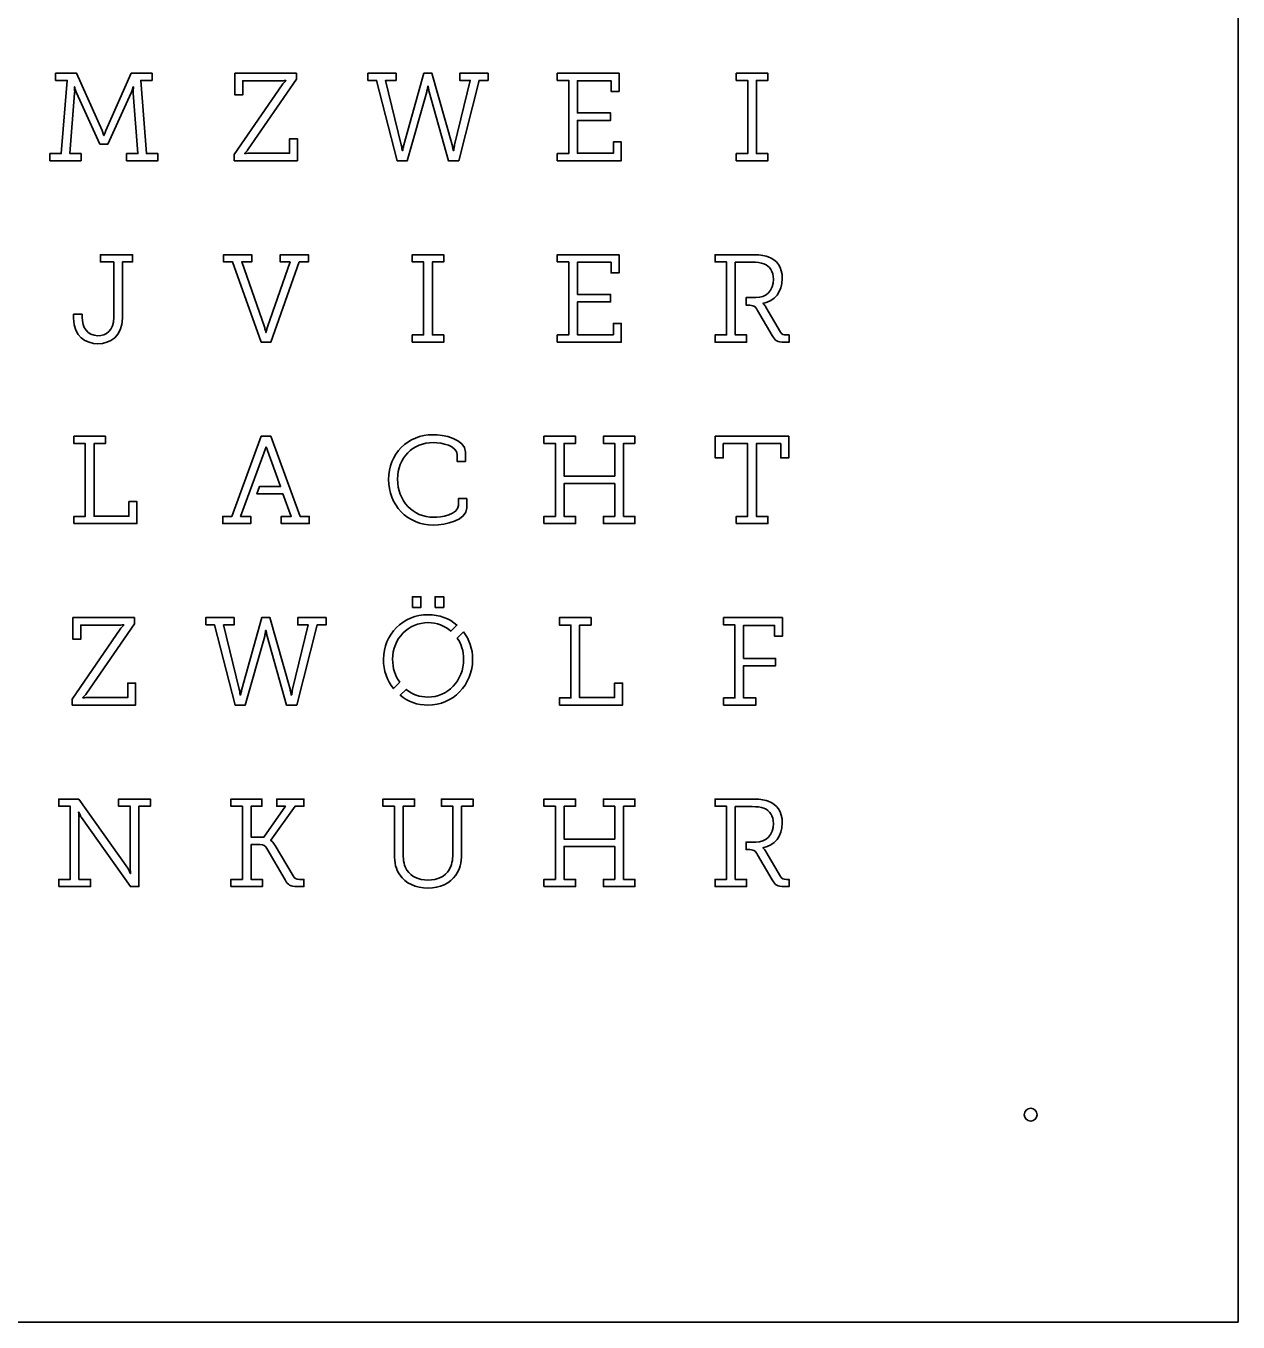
# Model space of a CAD drawing. Header units: inches. Extents: x 0 to 500, y 0 to 500.
# Drawn here: x 266.2 to 500, y 0 to 250 of the extents above; entities that cross this region are included whole.
import ezdxf

# ---------------------------------------------------------------- set-up
doc = ezdxf.new("R2010")
doc.units = ezdxf.units.IN
doc.header["$MEASUREMENT"] = 0
doc.layers.add('Layer 1', color=7, linetype='Continuous')

msp = doc.modelspace()

# ---------------------------------------------------------------- linework, layer by layer
at = {"layer": 'Layer 1', "color": 250, "lineweight": 35}
for points in [[(0, 0), (500, 0), (500, 500), (0, 500), (0, 0)], [(368.69, 224), (381.04, 224), (381.04, 227.62), (379.53, 227.62), (379.53, 225.44), (372.57, 225.44), (372.57, 231.78), (378.96, 231.78), (378.96, 233.22), (372.57, 233.22), (372.57, 239.43), (379.08, 239.43), (379.08, 237.37), (380.61, 237.37), (380.61, 240.87), (368.69, 240.87), (368.69, 239.48), (370.9, 239.48), (370.9, 225.39), (368.69, 225.39), (368.69, 224)], [(403.22, 224), (409.32, 224), (409.32, 225.39), (407.11, 225.39), (407.11, 239.48), (409.32, 239.48), (409.32, 240.87), (403.22, 240.87), (403.22, 239.48), (405.43, 239.48), (405.43, 225.39), (403.22, 225.39), (403.22, 224)], [(340.71, 189), (346.81, 189), (346.81, 190.39), (344.6, 190.39), (344.6, 204.48), (346.81, 204.48), (346.81, 205.87), (340.71, 205.87), (340.71, 204.48), (342.92, 204.48), (342.92, 190.39), (340.71, 190.39), (340.71, 189)], [(368.69, 189), (381.04, 189), (381.04, 192.62), (379.53, 192.62), (379.53, 190.44), (372.57, 190.44), (372.57, 196.78), (378.96, 196.78), (378.96, 198.22), (372.57, 198.22), (372.57, 204.43), (379.08, 204.43), (379.08, 202.37), (380.61, 202.37), (380.61, 205.87), (368.69, 205.87), (368.69, 204.48), (370.9, 204.48), (370.9, 190.39), (368.69, 190.39), (368.69, 189)], [(275.46, 154), (287.63, 154), (287.63, 158.25), (286.09, 158.25), (286.09, 155.44), (279.35, 155.44), (279.35, 169.43), (281.56, 169.43), (281.56, 170.87), (275.46, 170.87), (275.46, 169.43), (277.67, 169.43), (277.67, 155.39), (275.46, 155.39), (275.46, 154)], [(312.53, 168.84), (307.63, 155.39), (309.57, 155.39), (309.57, 154), (304.17, 154), (304.17, 155.39), (305.9, 155.39), (311.59, 170.87), (313.44, 170.87), (319.12, 155.39), (320.85, 155.39), (320.85, 154), (315.45, 154), (315.45, 155.39), (317.39, 155.39), (315.79, 159.73), (310.78, 159.73), (311.24, 161.15), (315.33, 161.15), (312.53, 168.84)], [(366.13, 154), (372.23, 154), (372.23, 155.39), (370.02, 155.39), (370.02, 161.73), (379.79, 161.73), (379.79, 155.39), (377.58, 155.39), (377.58, 154), (383.68, 154), (383.68, 155.39), (381.47, 155.39), (381.47, 169.48), (383.68, 169.48), (383.68, 170.87), (377.58, 170.87), (377.58, 169.48), (379.79, 169.48), (379.79, 163.17), (370.02, 163.17), (370.02, 169.48), (372.23, 169.48), (372.23, 170.87), (366.13, 170.87), (366.13, 169.48), (368.34, 169.48), (368.34, 155.39), (366.13, 155.39), (366.13, 154)], [(403.21, 154), (409.31, 154), (409.31, 155.39), (407.09, 155.39), (407.09, 169.43), (411.8, 169.43), (411.8, 166.69), (413.33, 166.69), (413.33, 170.87), (399.17, 170.87), (399.17, 166.69), (400.69, 166.69), (400.69, 169.43), (405.41, 169.43), (405.41, 155.39), (403.21, 155.39), (403.21, 154)], [(340.75, 137.84), (342.4, 137.84), (342.4, 139.9), (340.75, 139.9), (340.75, 137.84)], [(345.14, 137.84), (346.8, 137.84), (346.8, 139.9), (345.14, 139.9), (345.14, 137.84)], [(369.11, 119), (381.28, 119), (381.28, 123.25), (379.74, 123.25), (379.74, 120.44), (372.99, 120.44), (372.99, 134.43), (375.2, 134.43), (375.2, 135.87), (369.11, 135.87), (369.11, 134.43), (371.32, 134.43), (371.32, 120.39), (369.11, 120.39), (369.11, 119)], [(400.76, 119), (407, 119), (407, 120.39), (404.64, 120.39), (404.64, 126.58), (410.81, 126.58), (410.81, 128.02), (404.64, 128.02), (404.64, 134.38), (410.6, 134.38), (410.6, 132.27), (412.11, 132.27), (412.11, 135.87), (400.76, 135.87), (400.76, 134.48), (402.97, 134.48), (402.97, 120.39), (400.76, 120.39), (400.76, 119)], [(366.13, 84), (372.23, 84), (372.23, 85.39), (370.02, 85.39), (370.02, 91.73), (379.79, 91.73), (379.79, 85.39), (377.58, 85.39), (377.58, 84), (383.68, 84), (383.68, 85.39), (381.47, 85.39), (381.47, 99.48), (383.68, 99.48), (383.68, 100.87), (377.58, 100.87), (377.58, 99.48), (379.79, 99.48), (379.79, 93.17), (370.02, 93.17), (370.02, 99.48), (372.23, 99.48), (372.23, 100.87), (366.13, 100.87), (366.13, 99.48), (368.34, 99.48), (368.34, 85.39), (366.13, 85.39), (366.13, 84)]]:
    msp.add_lwpolyline(points, dxfattribs=at)
for points, knots in [([(270.83, 224), (270.83, 224), (276.86, 224), (276.86, 224), (276.86, 224), (276.86, 225.39), (276.86, 225.39), (276.86, 225.39), (274.7, 225.39), (274.7, 225.39), (274.7, 225.39), (275.61, 237.03), (275.61, 237.03), (275.64, 237.25), (275.61, 237.54), (275.59, 237.8), (275.56, 237.95), (275.56, 238.09), (275.56, 238.23), (275.56, 238.23), (275.64, 238.23), (275.64, 238.23), (275.66, 238.11), (275.68, 237.97), (275.73, 237.82), (275.8, 237.56), (275.89, 237.32), (275.97, 237.1), (275.97, 237.1), (280.48, 227.21), (280.48, 227.21), (280.48, 227.21), (282.04, 227.21), (282.04, 227.21), (282.04, 227.21), (286.53, 237.1), (286.53, 237.1), (286.63, 237.32), (286.7, 237.56), (286.77, 237.82), (286.77, 237.82), (286.89, 238.23), (286.89, 238.23), (286.89, 238.23), (286.94, 238.23), (286.94, 238.23), (286.94, 238.09), (286.94, 237.95), (286.91, 237.8), (286.89, 237.54), (286.89, 237.25), (286.89, 237.03), (286.89, 237.03), (287.8, 225.39), (287.8, 225.39), (287.8, 225.39), (285.64, 225.39), (285.64, 225.39), (285.64, 225.39), (285.64, 224), (285.64, 224), (285.64, 224), (291.67, 224), (291.67, 224), (291.67, 224), (291.67, 225.39), (291.67, 225.39), (291.67, 225.39), (289.45, 225.39), (289.45, 225.39), (289.45, 225.39), (288.35, 239.48), (288.35, 239.48), (288.35, 239.48), (290.56, 239.48), (290.56, 239.48), (290.56, 239.48), (290.56, 240.87), (290.56, 240.87), (290.56, 240.87), (286.53, 240.87), (286.53, 240.87), (286.53, 240.87), (281.63, 229.83), (281.63, 229.83), (281.51, 229.57), (281.44, 229.3), (281.37, 229.14), (281.32, 229.04), (281.3, 228.94), (281.27, 228.85), (281.27, 228.85), (281.23, 228.85), (281.23, 228.85), (281.23, 228.85), (281.13, 229.14), (281.13, 229.14), (281.06, 229.3), (281.01, 229.57), (280.89, 229.83), (280.89, 229.83), (275.99, 240.87), (275.99, 240.87), (275.99, 240.87), (271.94, 240.87), (271.94, 240.87), (271.94, 240.87), (271.94, 239.48), (271.94, 239.48), (271.94, 239.48), (274.17, 239.48), (274.17, 239.48), (274.17, 239.48), (273.04, 225.39), (273.04, 225.39), (273.04, 225.39), (270.83, 225.39), (270.83, 225.39), (270.83, 225.39), (270.83, 224), (270.83, 224)], [0, 0, 0, 0, 1, 1, 1, 2, 2, 2, 3, 3, 3, 4, 4, 4, 5, 5, 5, 6, 6, 6, 7, 7, 7, 8, 8, 8, 9, 9, 9, 10, 10, 10, 11, 11, 11, 12, 12, 12, 13, 13, 13, 14, 14, 14, 15, 15, 15, 16, 16, 16, 17, 17, 17, 18, 18, 18, 19, 19, 19, 20, 20, 20, 21, 21, 21, 22, 22, 22, 23, 23, 23, 24, 24, 24, 25, 25, 25, 26, 26, 26, 27, 27, 27, 28, 28, 28, 29, 29, 29, 30, 30, 30, 31, 31, 31, 32, 32, 32, 33, 33, 33, 34, 34, 34, 35, 35, 35, 36, 36, 36, 37, 37, 37, 38, 38, 38, 39, 39, 39, 40, 40, 40, 40]), ([(306.39, 224), (306.39, 224), (318.58, 224), (318.58, 224), (318.58, 224), (318.58, 228.25), (318.58, 228.25), (318.58, 228.25), (317.07, 228.25), (317.07, 228.25), (317.07, 228.25), (317.07, 225.44), (317.07, 225.44), (317.07, 225.44), (309.37, 225.44), (309.37, 225.44), (309.1, 225.44), (308.89, 225.44), (308.72, 225.42), (308.62, 225.39), (308.53, 225.39), (308.43, 225.39), (308.43, 225.39), (308.43, 225.44), (308.43, 225.44), (308.43, 225.44), (308.64, 225.65), (308.64, 225.65), (308.77, 225.82), (308.94, 225.97), (309.1, 226.23), (309.1, 226.23), (318.37, 239.7), (318.37, 239.7), (318.37, 239.7), (318.37, 240.87), (318.37, 240.87), (318.37, 240.87), (306.51, 240.87), (306.51, 240.87), (306.51, 240.87), (306.51, 236.69), (306.51, 236.69), (306.51, 236.69), (308.02, 236.69), (308.02, 236.69), (308.02, 236.69), (308.02, 239.43), (308.02, 239.43), (308.02, 239.43), (315.39, 239.43), (315.39, 239.43), (315.66, 239.43), (315.87, 239.43), (316.04, 239.46), (316.14, 239.48), (316.23, 239.48), (316.33, 239.48), (316.33, 239.48), (316.33, 239.43), (316.33, 239.43), (316.33, 239.43), (316.11, 239.21), (316.11, 239.21), (315.99, 239.05), (315.82, 238.9), (315.66, 238.64), (315.66, 238.64), (306.39, 225.17), (306.39, 225.17), (306.39, 225.17), (306.39, 224), (306.39, 224)], [0, 0, 0, 0, 1, 1, 1, 2, 2, 2, 3, 3, 3, 4, 4, 4, 5, 5, 5, 6, 6, 6, 7, 7, 7, 8, 8, 8, 9, 9, 9, 10, 10, 10, 11, 11, 11, 12, 12, 12, 13, 13, 13, 14, 14, 14, 15, 15, 15, 16, 16, 16, 17, 17, 17, 18, 18, 18, 19, 19, 19, 20, 20, 20, 21, 21, 21, 22, 22, 22, 23, 23, 23, 24, 24, 24, 24]), ([(332.16, 239.48), (332.16, 239.48), (333.86, 239.48), (333.86, 239.48), (333.86, 239.48), (337.8, 224), (337.8, 224), (337.8, 224), (339.76, 224), (339.76, 224), (339.76, 224), (343.51, 237.27), (343.51, 237.27), (343.58, 237.54), (343.63, 237.77), (343.66, 238.02), (343.66, 238.02), (343.7, 238.38), (343.7, 238.38), (343.7, 238.38), (343.8, 238.38), (343.8, 238.38), (343.8, 238.38), (343.84, 238.02), (343.84, 238.02), (343.87, 237.77), (343.92, 237.54), (343.99, 237.27), (343.99, 237.27), (347.71, 224), (347.71, 224), (347.71, 224), (349.7, 224), (349.7, 224), (349.7, 224), (353.61, 239.48), (353.61, 239.48), (353.61, 239.48), (355.34, 239.48), (355.34, 239.48), (355.34, 239.48), (355.34, 240.87), (355.34, 240.87), (355.34, 240.87), (349.9, 240.87), (349.9, 240.87), (349.9, 240.87), (349.9, 239.48), (349.9, 239.48), (349.9, 239.48), (351.91, 239.48), (351.91, 239.48), (351.91, 239.48), (348.89, 227.07), (348.89, 227.07), (348.82, 226.81), (348.79, 226.55), (348.77, 226.33), (348.77, 226.33), (348.72, 225.97), (348.72, 225.97), (348.72, 225.97), (348.62, 225.97), (348.62, 225.97), (348.62, 226.09), (348.6, 226.21), (348.57, 226.33), (348.5, 226.55), (348.48, 226.81), (348.41, 227.07), (348.41, 227.07), (344.52, 240.87), (344.52, 240.87), (344.52, 240.87), (342.96, 240.87), (342.96, 240.87), (342.96, 240.87), (339.09, 227.07), (339.09, 227.07), (339.02, 226.81), (339, 226.55), (338.93, 226.33), (338.9, 226.21), (338.88, 226.09), (338.88, 225.97), (338.88, 225.97), (338.78, 225.97), (338.78, 225.97), (338.78, 225.97), (338.73, 226.33), (338.73, 226.33), (338.71, 226.55), (338.68, 226.81), (338.61, 227.07), (338.61, 227.07), (335.59, 239.48), (335.59, 239.48), (335.59, 239.48), (337.6, 239.48), (337.6, 239.48), (337.6, 239.48), (337.6, 240.87), (337.6, 240.87), (337.6, 240.87), (332.16, 240.87), (332.16, 240.87), (332.16, 240.87), (332.16, 239.48), (332.16, 239.48)], [0, 0, 0, 0, 1, 1, 1, 2, 2, 2, 3, 3, 3, 4, 4, 4, 5, 5, 5, 6, 6, 6, 7, 7, 7, 8, 8, 8, 9, 9, 9, 10, 10, 10, 11, 11, 11, 12, 12, 12, 13, 13, 13, 14, 14, 14, 15, 15, 15, 16, 16, 16, 17, 17, 17, 18, 18, 18, 19, 19, 19, 20, 20, 20, 21, 21, 21, 22, 22, 22, 23, 23, 23, 24, 24, 24, 25, 25, 25, 26, 26, 26, 27, 27, 27, 28, 28, 28, 29, 29, 29, 30, 30, 30, 31, 31, 31, 32, 32, 32, 33, 33, 33, 34, 34, 34, 35, 35, 35, 36, 36, 36, 36]), ([(275.4, 193.61), (275.4, 190.03), (277.8, 188.71), (280.1, 188.71), (282.41, 188.71), (284.83, 190.08), (284.83, 193.66), (284.83, 193.66), (284.83, 204.48), (284.83, 204.48), (284.83, 204.48), (286.8, 204.48), (286.8, 204.48), (286.8, 204.48), (286.8, 205.87), (286.8, 205.87), (286.8, 205.87), (280.58, 205.87), (280.58, 205.87), (280.58, 205.87), (280.58, 204.48), (280.58, 204.48), (280.58, 204.48), (283.15, 204.48), (283.15, 204.48), (283.15, 204.48), (283.15, 193.8), (283.15, 193.8), (283.15, 191.16), (281.62, 190.25), (280.1, 190.25), (278.02, 190.25), (277.06, 191.88), (277.06, 193.8), (277.06, 193.8), (277.06, 194.4), (277.06, 194.4), (277.06, 194.4), (275.4, 194.4), (275.4, 194.4), (275.4, 194.4), (275.4, 193.61), (275.4, 193.61)], [0, 0, 0, 0, 1, 1, 1, 2, 2, 2, 3, 3, 3, 4, 4, 4, 5, 5, 5, 6, 6, 6, 7, 7, 7, 8, 8, 8, 9, 9, 9, 10, 10, 10, 11, 11, 11, 12, 12, 12, 13, 13, 13, 14, 14, 14, 14]), ([(311.57, 189), (311.57, 189), (313.42, 189), (313.42, 189), (313.42, 189), (318.94, 204.48), (318.94, 204.48), (318.94, 204.48), (320.7, 204.48), (320.7, 204.48), (320.7, 204.48), (320.7, 205.87), (320.7, 205.87), (320.7, 205.87), (315.25, 205.87), (315.25, 205.87), (315.25, 205.87), (315.25, 204.48), (315.25, 204.48), (315.25, 204.48), (317.17, 204.48), (317.17, 204.48), (317.17, 204.48), (312.8, 191.98), (312.8, 191.98), (312.73, 191.71), (312.68, 191.45), (312.6, 191.23), (312.6, 191.23), (312.53, 190.87), (312.53, 190.87), (312.53, 190.87), (312.46, 190.87), (312.46, 190.87), (312.46, 190.87), (312.39, 191.23), (312.39, 191.23), (312.32, 191.45), (312.3, 191.71), (312.2, 191.98), (312.2, 191.98), (307.83, 204.48), (307.83, 204.48), (307.83, 204.48), (309.78, 204.48), (309.78, 204.48), (309.78, 204.48), (309.78, 205.87), (309.78, 205.87), (309.78, 205.87), (304.33, 205.87), (304.33, 205.87), (304.33, 205.87), (304.33, 204.48), (304.33, 204.48), (304.33, 204.48), (306.06, 204.48), (306.06, 204.48), (306.06, 204.48), (311.57, 189), (311.57, 189)], [0, 0, 0, 0, 1, 1, 1, 2, 2, 2, 3, 3, 3, 4, 4, 4, 5, 5, 5, 6, 6, 6, 7, 7, 7, 8, 8, 8, 9, 9, 9, 10, 10, 10, 11, 11, 11, 12, 12, 12, 13, 13, 13, 14, 14, 14, 15, 15, 15, 16, 16, 16, 17, 17, 17, 18, 18, 18, 19, 19, 19, 20, 20, 20, 20]), ([(405.44, 196.15), (406.52, 196.15), (406.9, 195.93), (407.34, 195.12), (407.34, 195.12), (410.17, 190.27), (410.17, 190.27), (410.77, 189.22), (411.03, 189), (412.5, 189), (412.5, 189), (413.41, 189), (413.41, 189), (413.41, 189), (413.41, 190.39), (413.41, 190.39), (413.41, 190.39), (412.93, 190.39), (412.93, 190.39), (412.28, 190.39), (411.99, 190.47), (411.73, 190.94), (411.73, 190.94), (408.92, 195.74), (408.92, 195.74), (408.8, 196.01), (408.66, 196.15), (408.54, 196.27), (408.54, 196.27), (408.35, 196.44), (408.35, 196.44), (408.35, 196.44), (408.35, 196.49), (408.35, 196.49), (410.65, 196.89), (412.09, 198.74), (412.09, 201.26), (412.09, 203.49), (411.01, 204.89), (409.35, 205.48), (408.42, 205.79), (407.51, 205.87), (406.35, 205.87), (406.35, 205.87), (399.13, 205.87), (399.13, 205.87), (399.13, 205.87), (399.13, 204.48), (399.13, 204.48), (399.13, 204.48), (401.34, 204.48), (401.34, 204.48), (401.34, 204.48), (401.34, 190.39), (401.34, 190.39), (401.34, 190.39), (399.13, 190.39), (399.13, 190.39), (399.13, 190.39), (399.13, 189), (399.13, 189), (399.13, 189), (405.2, 189), (405.2, 189), (405.2, 189), (405.2, 190.39), (405.2, 190.39), (405.2, 190.39), (403.02, 190.39), (403.02, 190.39), (403.02, 190.39), (403.02, 204.43), (403.02, 204.43), (403.02, 204.43), (406.31, 204.43), (406.31, 204.43), (407.17, 204.43), (407.96, 204.33), (408.54, 204.12), (409.71, 203.66), (410.38, 202.68), (410.38, 201.14), (410.38, 198.96), (409.02, 197.59), (406.98, 197.59), (406.98, 197.59), (405.1, 197.59), (405.1, 197.59), (405.1, 197.59), (405.1, 196.15), (405.1, 196.15), (405.1, 196.15), (405.44, 196.15), (405.44, 196.15)], [0, 0, 0, 0, 1, 1, 1, 2, 2, 2, 3, 3, 3, 4, 4, 4, 5, 5, 5, 6, 6, 6, 7, 7, 7, 8, 8, 8, 9, 9, 9, 10, 10, 10, 11, 11, 11, 12, 12, 12, 13, 13, 13, 14, 14, 14, 15, 15, 15, 16, 16, 16, 17, 17, 17, 18, 18, 18, 19, 19, 19, 20, 20, 20, 21, 21, 21, 22, 22, 22, 23, 23, 23, 24, 24, 24, 25, 25, 25, 26, 26, 26, 27, 27, 27, 28, 28, 28, 29, 29, 29, 30, 30, 30, 31, 31, 31, 31]), ([(336.14, 162.54), (336.14, 157.65), (339.77, 153.71), (344.8, 153.71), (347.13, 153.71), (351.24, 154.62), (351.24, 157.05), (351.24, 157.05), (351.24, 158.85), (351.24, 158.85), (351.24, 158.85), (349.63, 158.85), (349.63, 158.85), (349.63, 158.85), (349.63, 157.53), (349.63, 157.53), (349.63, 155.72), (346.22, 155.22), (344.85, 155.22), (340.85, 155.22), (337.89, 158.39), (337.89, 162.59), (337.89, 166.69), (340.85, 169.65), (344.75, 169.65), (346.49, 169.65), (349.36, 168.98), (349.36, 167.34), (349.36, 167.34), (349.36, 166), (349.36, 166), (349.36, 166), (350.97, 166), (350.97, 166), (350.97, 166), (350.97, 167.8), (350.97, 167.8), (350.97, 170.39), (346.72, 171.16), (344.68, 171.16), (339.88, 171.16), (336.14, 167.44), (336.14, 162.54)], [0, 0, 0, 0, 1, 1, 1, 2, 2, 2, 3, 3, 3, 4, 4, 4, 5, 5, 5, 6, 6, 6, 7, 7, 7, 8, 8, 8, 9, 9, 9, 10, 10, 10, 11, 11, 11, 12, 12, 12, 13, 13, 13, 14, 14, 14, 14]), ([(275.16, 119), (275.16, 119), (287.35, 119), (287.35, 119), (287.35, 119), (287.35, 123.25), (287.35, 123.25), (287.35, 123.25), (285.84, 123.25), (285.84, 123.25), (285.84, 123.25), (285.84, 120.44), (285.84, 120.44), (285.84, 120.44), (278.13, 120.44), (278.13, 120.44), (277.87, 120.44), (277.65, 120.44), (277.49, 120.42), (277.39, 120.39), (277.3, 120.39), (277.2, 120.39), (277.2, 120.39), (277.2, 120.44), (277.2, 120.44), (277.2, 120.44), (277.41, 120.65), (277.41, 120.65), (277.53, 120.82), (277.7, 120.97), (277.87, 121.23), (277.87, 121.23), (287.13, 134.7), (287.13, 134.7), (287.13, 134.7), (287.13, 135.87), (287.13, 135.87), (287.13, 135.87), (275.28, 135.87), (275.28, 135.87), (275.28, 135.87), (275.28, 131.69), (275.28, 131.69), (275.28, 131.69), (276.79, 131.69), (276.79, 131.69), (276.79, 131.69), (276.79, 134.43), (276.79, 134.43), (276.79, 134.43), (284.16, 134.43), (284.16, 134.43), (284.42, 134.43), (284.64, 134.43), (284.8, 134.46), (284.9, 134.48), (285, 134.48), (285.09, 134.48), (285.09, 134.48), (285.09, 134.43), (285.09, 134.43), (285.09, 134.43), (284.88, 134.21), (284.88, 134.21), (284.76, 134.05), (284.59, 133.91), (284.42, 133.64), (284.42, 133.64), (275.16, 120.17), (275.16, 120.17), (275.16, 120.17), (275.16, 119), (275.16, 119)], [0, 0, 0, 0, 1, 1, 1, 2, 2, 2, 3, 3, 3, 4, 4, 4, 5, 5, 5, 6, 6, 6, 7, 7, 7, 8, 8, 8, 9, 9, 9, 10, 10, 10, 11, 11, 11, 12, 12, 12, 13, 13, 13, 14, 14, 14, 15, 15, 15, 16, 16, 16, 17, 17, 17, 18, 18, 18, 19, 19, 19, 20, 20, 20, 21, 21, 21, 22, 22, 22, 23, 23, 23, 24, 24, 24, 24]), ([(300.91, 134.48), (300.91, 134.48), (302.61, 134.48), (302.61, 134.48), (302.61, 134.48), (306.55, 119), (306.55, 119), (306.55, 119), (308.51, 119), (308.51, 119), (308.51, 119), (312.26, 132.27), (312.26, 132.27), (312.33, 132.54), (312.38, 132.78), (312.41, 133.02), (312.41, 133.02), (312.45, 133.38), (312.45, 133.38), (312.45, 133.38), (312.55, 133.38), (312.55, 133.38), (312.55, 133.38), (312.59, 133.02), (312.59, 133.02), (312.62, 132.78), (312.67, 132.54), (312.74, 132.27), (312.74, 132.27), (316.46, 119), (316.46, 119), (316.46, 119), (318.45, 119), (318.45, 119), (318.45, 119), (322.36, 134.48), (322.36, 134.48), (322.36, 134.48), (324.09, 134.48), (324.09, 134.48), (324.09, 134.48), (324.09, 135.87), (324.09, 135.87), (324.09, 135.87), (318.65, 135.87), (318.65, 135.87), (318.65, 135.87), (318.65, 134.48), (318.65, 134.48), (318.65, 134.48), (320.66, 134.48), (320.66, 134.48), (320.66, 134.48), (317.64, 122.07), (317.64, 122.07), (317.57, 121.81), (317.54, 121.55), (317.52, 121.33), (317.52, 121.33), (317.47, 120.97), (317.47, 120.97), (317.47, 120.97), (317.37, 120.97), (317.37, 120.97), (317.37, 121.09), (317.35, 121.21), (317.32, 121.33), (317.25, 121.55), (317.23, 121.81), (317.16, 122.07), (317.16, 122.07), (313.27, 135.87), (313.27, 135.87), (313.27, 135.87), (311.71, 135.87), (311.71, 135.87), (311.71, 135.87), (307.84, 122.07), (307.84, 122.07), (307.77, 121.81), (307.75, 121.55), (307.68, 121.33), (307.65, 121.21), (307.63, 121.09), (307.63, 120.97), (307.63, 120.97), (307.53, 120.97), (307.53, 120.97), (307.53, 120.97), (307.48, 121.33), (307.48, 121.33), (307.46, 121.55), (307.43, 121.81), (307.36, 122.07), (307.36, 122.07), (304.34, 134.48), (304.34, 134.48), (304.34, 134.48), (306.35, 134.48), (306.35, 134.48), (306.35, 134.48), (306.35, 135.87), (306.35, 135.87), (306.35, 135.87), (300.91, 135.87), (300.91, 135.87), (300.91, 135.87), (300.91, 134.48), (300.91, 134.48)], [0, 0, 0, 0, 1, 1, 1, 2, 2, 2, 3, 3, 3, 4, 4, 4, 5, 5, 5, 6, 6, 6, 7, 7, 7, 8, 8, 8, 9, 9, 9, 10, 10, 10, 11, 11, 11, 12, 12, 12, 13, 13, 13, 14, 14, 14, 15, 15, 15, 16, 16, 16, 17, 17, 17, 18, 18, 18, 19, 19, 19, 20, 20, 20, 21, 21, 21, 22, 22, 22, 23, 23, 23, 24, 24, 24, 25, 25, 25, 26, 26, 26, 27, 27, 27, 28, 28, 28, 29, 29, 29, 30, 30, 30, 31, 31, 31, 32, 32, 32, 33, 33, 33, 34, 34, 34, 35, 35, 35, 36, 36, 36, 36]), ([(338.3, 123.4), (337.41, 124.62), (336.93, 126.11), (336.93, 127.83), (336.93, 131.86), (340, 134.91), (343.76, 134.91), (345.47, 134.91), (346.98, 134.33), (348.19, 133.28), (348.19, 133.28), (349.35, 134.44), (349.35, 134.44), (347.85, 135.73), (345.93, 136.44), (343.76, 136.44), (338.99, 136.44), (335.17, 132.7), (335.17, 127.83), (335.17, 125.64), (335.86, 123.73), (337.11, 122.2), (337.11, 122.2), (338.3, 123.4), (338.3, 123.4)], [0, 0, 0, 0, 1, 1, 1, 2, 2, 2, 3, 3, 3, 4, 4, 4, 5, 5, 5, 6, 6, 6, 7, 7, 7, 8, 8, 8, 8]), ([(350.62, 133.11), (351.74, 131.66), (352.37, 129.87), (352.37, 127.83), (352.37, 122.89), (348.56, 119), (343.76, 119), (341.69, 119), (339.88, 119.66), (338.41, 120.89), (338.41, 120.89), (339.56, 122.04), (339.56, 122.04), (340.73, 121.06), (342.15, 120.54), (343.76, 120.54), (347.53, 120.54), (350.63, 123.7), (350.63, 127.83), (350.63, 129.4), (350.2, 130.75), (349.41, 131.9), (349.41, 131.9), (350.62, 133.11), (350.62, 133.11)], [0, 0, 0, 0, 1, 1, 1, 2, 2, 2, 3, 3, 3, 4, 4, 4, 5, 5, 5, 6, 6, 6, 7, 7, 7, 8, 8, 8, 8]), ([(272.55, 84), (272.55, 84), (278.67, 84), (278.67, 84), (278.67, 84), (278.67, 85.39), (278.67, 85.39), (278.67, 85.39), (276.44, 85.39), (276.44, 85.39), (276.44, 85.39), (276.44, 97.2), (276.44, 97.2), (276.47, 97.42), (276.44, 97.68), (276.42, 97.95), (276.42, 97.95), (276.37, 98.35), (276.37, 98.35), (276.37, 98.35), (276.42, 98.35), (276.42, 98.35), (276.47, 98.23), (276.52, 98.11), (276.59, 97.99), (276.68, 97.78), (276.8, 97.51), (276.92, 97.32), (276.92, 97.32), (286.38, 84), (286.38, 84), (286.38, 84), (288.01, 84), (288.01, 84), (288.01, 84), (288.01, 99.48), (288.01, 99.48), (288.01, 99.48), (290.22, 99.48), (290.22, 99.48), (290.22, 99.48), (290.22, 100.87), (290.22, 100.87), (290.22, 100.87), (284.1, 100.87), (284.1, 100.87), (284.1, 100.87), (284.1, 99.48), (284.1, 99.48), (284.1, 99.48), (286.33, 99.48), (286.33, 99.48), (286.33, 99.48), (286.33, 87.7), (286.33, 87.7), (286.33, 87.48), (286.33, 87.19), (286.36, 86.93), (286.36, 86.93), (286.4, 86.52), (286.4, 86.52), (286.4, 86.52), (286.36, 86.52), (286.36, 86.52), (286.31, 86.64), (286.26, 86.78), (286.18, 86.91), (286.06, 87.17), (285.97, 87.39), (285.85, 87.55), (285.85, 87.55), (276.4, 100.87), (276.4, 100.87), (276.4, 100.87), (272.55, 100.87), (272.55, 100.87), (272.55, 100.87), (272.55, 99.48), (272.55, 99.48), (272.55, 99.48), (274.76, 99.48), (274.76, 99.48), (274.76, 99.48), (274.76, 85.39), (274.76, 85.39), (274.76, 85.39), (272.55, 85.39), (272.55, 85.39), (272.55, 85.39), (272.55, 84), (272.55, 84)], [0, 0, 0, 0, 1, 1, 1, 2, 2, 2, 3, 3, 3, 4, 4, 4, 5, 5, 5, 6, 6, 6, 7, 7, 7, 8, 8, 8, 9, 9, 9, 10, 10, 10, 11, 11, 11, 12, 12, 12, 13, 13, 13, 14, 14, 14, 15, 15, 15, 16, 16, 16, 17, 17, 17, 18, 18, 18, 19, 19, 19, 20, 20, 20, 21, 21, 21, 22, 22, 22, 23, 23, 23, 24, 24, 24, 25, 25, 25, 26, 26, 26, 27, 27, 27, 28, 28, 28, 29, 29, 29, 30, 30, 30, 30]), ([(305.76, 84), (305.76, 84), (311.83, 84), (311.83, 84), (311.83, 84), (311.83, 85.39), (311.83, 85.39), (311.83, 85.39), (309.64, 85.39), (309.64, 85.39), (309.64, 85.39), (309.64, 92.09), (309.64, 92.09), (309.64, 92.09), (311.35, 92.09), (311.35, 92.09), (312.09, 92.09), (312.4, 91.85), (312.69, 91.34), (312.69, 91.34), (316.22, 85.27), (316.22, 85.27), (316.8, 84.31), (317.13, 84), (318.55, 84), (318.55, 84), (319.82, 84), (319.82, 84), (319.82, 84), (319.82, 85.39), (319.82, 85.39), (319.82, 85.39), (318.98, 85.39), (318.98, 85.39), (318.33, 85.39), (318.02, 85.58), (317.73, 86.06), (317.73, 86.06), (314.28, 91.89), (314.28, 91.89), (314.06, 92.3), (313.87, 92.52), (313.7, 92.69), (313.7, 92.69), (313.46, 92.88), (313.46, 92.88), (313.46, 92.88), (313.46, 92.93), (313.46, 92.93), (313.46, 92.93), (318.11, 99.48), (318.11, 99.48), (318.11, 99.48), (319.82, 99.48), (319.82, 99.48), (319.82, 99.48), (319.82, 100.87), (319.82, 100.87), (319.82, 100.87), (314.59, 100.87), (314.59, 100.87), (314.59, 100.87), (314.59, 99.48), (314.59, 99.48), (314.59, 99.48), (316.25, 99.48), (316.25, 99.48), (316.25, 99.48), (312.12, 93.53), (312.12, 93.53), (312.12, 93.53), (309.64, 93.53), (309.64, 93.53), (309.64, 93.53), (309.64, 99.48), (309.64, 99.48), (309.64, 99.48), (311.73, 99.48), (311.73, 99.48), (311.73, 99.48), (311.73, 100.87), (311.73, 100.87), (311.73, 100.87), (305.76, 100.87), (305.76, 100.87), (305.76, 100.87), (305.76, 99.48), (305.76, 99.48), (305.76, 99.48), (307.97, 99.48), (307.97, 99.48), (307.97, 99.48), (307.97, 85.39), (307.97, 85.39), (307.97, 85.39), (305.76, 85.39), (305.76, 85.39), (305.76, 85.39), (305.76, 84), (305.76, 84)], [0, 0, 0, 0, 1, 1, 1, 2, 2, 2, 3, 3, 3, 4, 4, 4, 5, 5, 5, 6, 6, 6, 7, 7, 7, 8, 8, 8, 9, 9, 9, 10, 10, 10, 11, 11, 11, 12, 12, 12, 13, 13, 13, 14, 14, 14, 15, 15, 15, 16, 16, 16, 17, 17, 17, 18, 18, 18, 19, 19, 19, 20, 20, 20, 21, 21, 21, 22, 22, 22, 23, 23, 23, 24, 24, 24, 25, 25, 25, 26, 26, 26, 27, 27, 27, 28, 28, 28, 29, 29, 29, 30, 30, 30, 31, 31, 31, 32, 32, 32, 33, 33, 33, 33]), ([(337.28, 90.22), (337.28, 88.61), (337.57, 87.31), (338.31, 86.26), (339.39, 84.62), (341.39, 83.71), (343.76, 83.71), (346.09, 83.71), (348.03, 84.6), (349.16, 86.23), (349.86, 87.26), (350.24, 88.66), (350.24, 90.22), (350.24, 90.22), (350.24, 99.48), (350.24, 99.48), (350.24, 99.48), (352.45, 99.48), (352.45, 99.48), (352.45, 99.48), (352.45, 100.87), (352.45, 100.87), (352.45, 100.87), (346.35, 100.87), (346.35, 100.87), (346.35, 100.87), (346.35, 99.48), (346.35, 99.48), (346.35, 99.48), (348.56, 99.48), (348.56, 99.48), (348.56, 99.48), (348.56, 90.29), (348.56, 90.29), (348.56, 89.09), (348.32, 88.06), (347.82, 87.21), (347.08, 85.95), (345.59, 85.25), (343.76, 85.25), (341.94, 85.25), (340.5, 85.92), (339.71, 87.14), (339.2, 87.94), (338.96, 89.02), (338.96, 90.24), (338.96, 90.24), (338.96, 99.48), (338.96, 99.48), (338.96, 99.48), (341.17, 99.48), (341.17, 99.48), (341.17, 99.48), (341.17, 100.87), (341.17, 100.87), (341.17, 100.87), (335.08, 100.87), (335.08, 100.87), (335.08, 100.87), (335.08, 99.48), (335.08, 99.48), (335.08, 99.48), (337.28, 99.48), (337.28, 99.48), (337.28, 99.48), (337.28, 90.22), (337.28, 90.22)], [0, 0, 0, 0, 1, 1, 1, 2, 2, 2, 3, 3, 3, 4, 4, 4, 5, 5, 5, 6, 6, 6, 7, 7, 7, 8, 8, 8, 9, 9, 9, 10, 10, 10, 11, 11, 11, 12, 12, 12, 13, 13, 13, 14, 14, 14, 15, 15, 15, 16, 16, 16, 17, 17, 17, 18, 18, 18, 19, 19, 19, 20, 20, 20, 21, 21, 21, 22, 22, 22, 22]), ([(405.44, 91.15), (406.52, 91.15), (406.9, 90.93), (407.34, 90.12), (407.34, 90.12), (410.17, 85.27), (410.17, 85.27), (410.77, 84.22), (411.03, 84), (412.5, 84), (412.5, 84), (413.41, 84), (413.41, 84), (413.41, 84), (413.41, 85.39), (413.41, 85.39), (413.41, 85.39), (412.93, 85.39), (412.93, 85.39), (412.28, 85.39), (411.99, 85.47), (411.73, 85.94), (411.73, 85.94), (408.92, 90.74), (408.92, 90.74), (408.8, 91.01), (408.66, 91.15), (408.54, 91.27), (408.54, 91.27), (408.35, 91.44), (408.35, 91.44), (408.35, 91.44), (408.35, 91.49), (408.35, 91.49), (410.65, 91.89), (412.09, 93.74), (412.09, 96.26), (412.09, 98.49), (411.01, 99.89), (409.35, 100.48), (408.42, 100.79), (407.51, 100.87), (406.35, 100.87), (406.35, 100.87), (399.13, 100.87), (399.13, 100.87), (399.13, 100.87), (399.13, 99.48), (399.13, 99.48), (399.13, 99.48), (401.34, 99.48), (401.34, 99.48), (401.34, 99.48), (401.34, 85.39), (401.34, 85.39), (401.34, 85.39), (399.13, 85.39), (399.13, 85.39), (399.13, 85.39), (399.13, 84), (399.13, 84), (399.13, 84), (405.2, 84), (405.2, 84), (405.2, 84), (405.2, 85.39), (405.2, 85.39), (405.2, 85.39), (403.02, 85.39), (403.02, 85.39), (403.02, 85.39), (403.02, 99.43), (403.02, 99.43), (403.02, 99.43), (406.31, 99.43), (406.31, 99.43), (407.17, 99.43), (407.96, 99.33), (408.54, 99.11), (409.71, 98.66), (410.38, 97.68), (410.38, 96.14), (410.38, 93.96), (409.02, 92.59), (406.98, 92.59), (406.98, 92.59), (405.1, 92.59), (405.1, 92.59), (405.1, 92.59), (405.1, 91.15), (405.1, 91.15), (405.1, 91.15), (405.44, 91.15), (405.44, 91.15)], [0, 0, 0, 0, 1, 1, 1, 2, 2, 2, 3, 3, 3, 4, 4, 4, 5, 5, 5, 6, 6, 6, 7, 7, 7, 8, 8, 8, 9, 9, 9, 10, 10, 10, 11, 11, 11, 12, 12, 12, 13, 13, 13, 14, 14, 14, 15, 15, 15, 16, 16, 16, 17, 17, 17, 18, 18, 18, 19, 19, 19, 20, 20, 20, 21, 21, 21, 22, 22, 22, 23, 23, 23, 24, 24, 24, 25, 25, 25, 26, 26, 26, 27, 27, 27, 28, 28, 28, 29, 29, 29, 30, 30, 30, 31, 31, 31, 31]), ([(461.25, 40), (461.25, 39.31), (460.69, 38.75), (460, 38.75), (459.31, 38.75), (458.75, 39.31), (458.75, 40), (458.75, 40.69), (459.31, 41.25), (460, 41.25), (460.69, 41.25), (461.25, 40.69), (461.25, 40)], [0, 0, 0, 0, 1, 1, 1, 2, 2, 2, 3, 3, 3, 4, 4, 4, 4])]:
    msp.add_open_spline(points, degree=3, knots=knots, dxfattribs=at)

doc.saveas('drawing.dxf')
